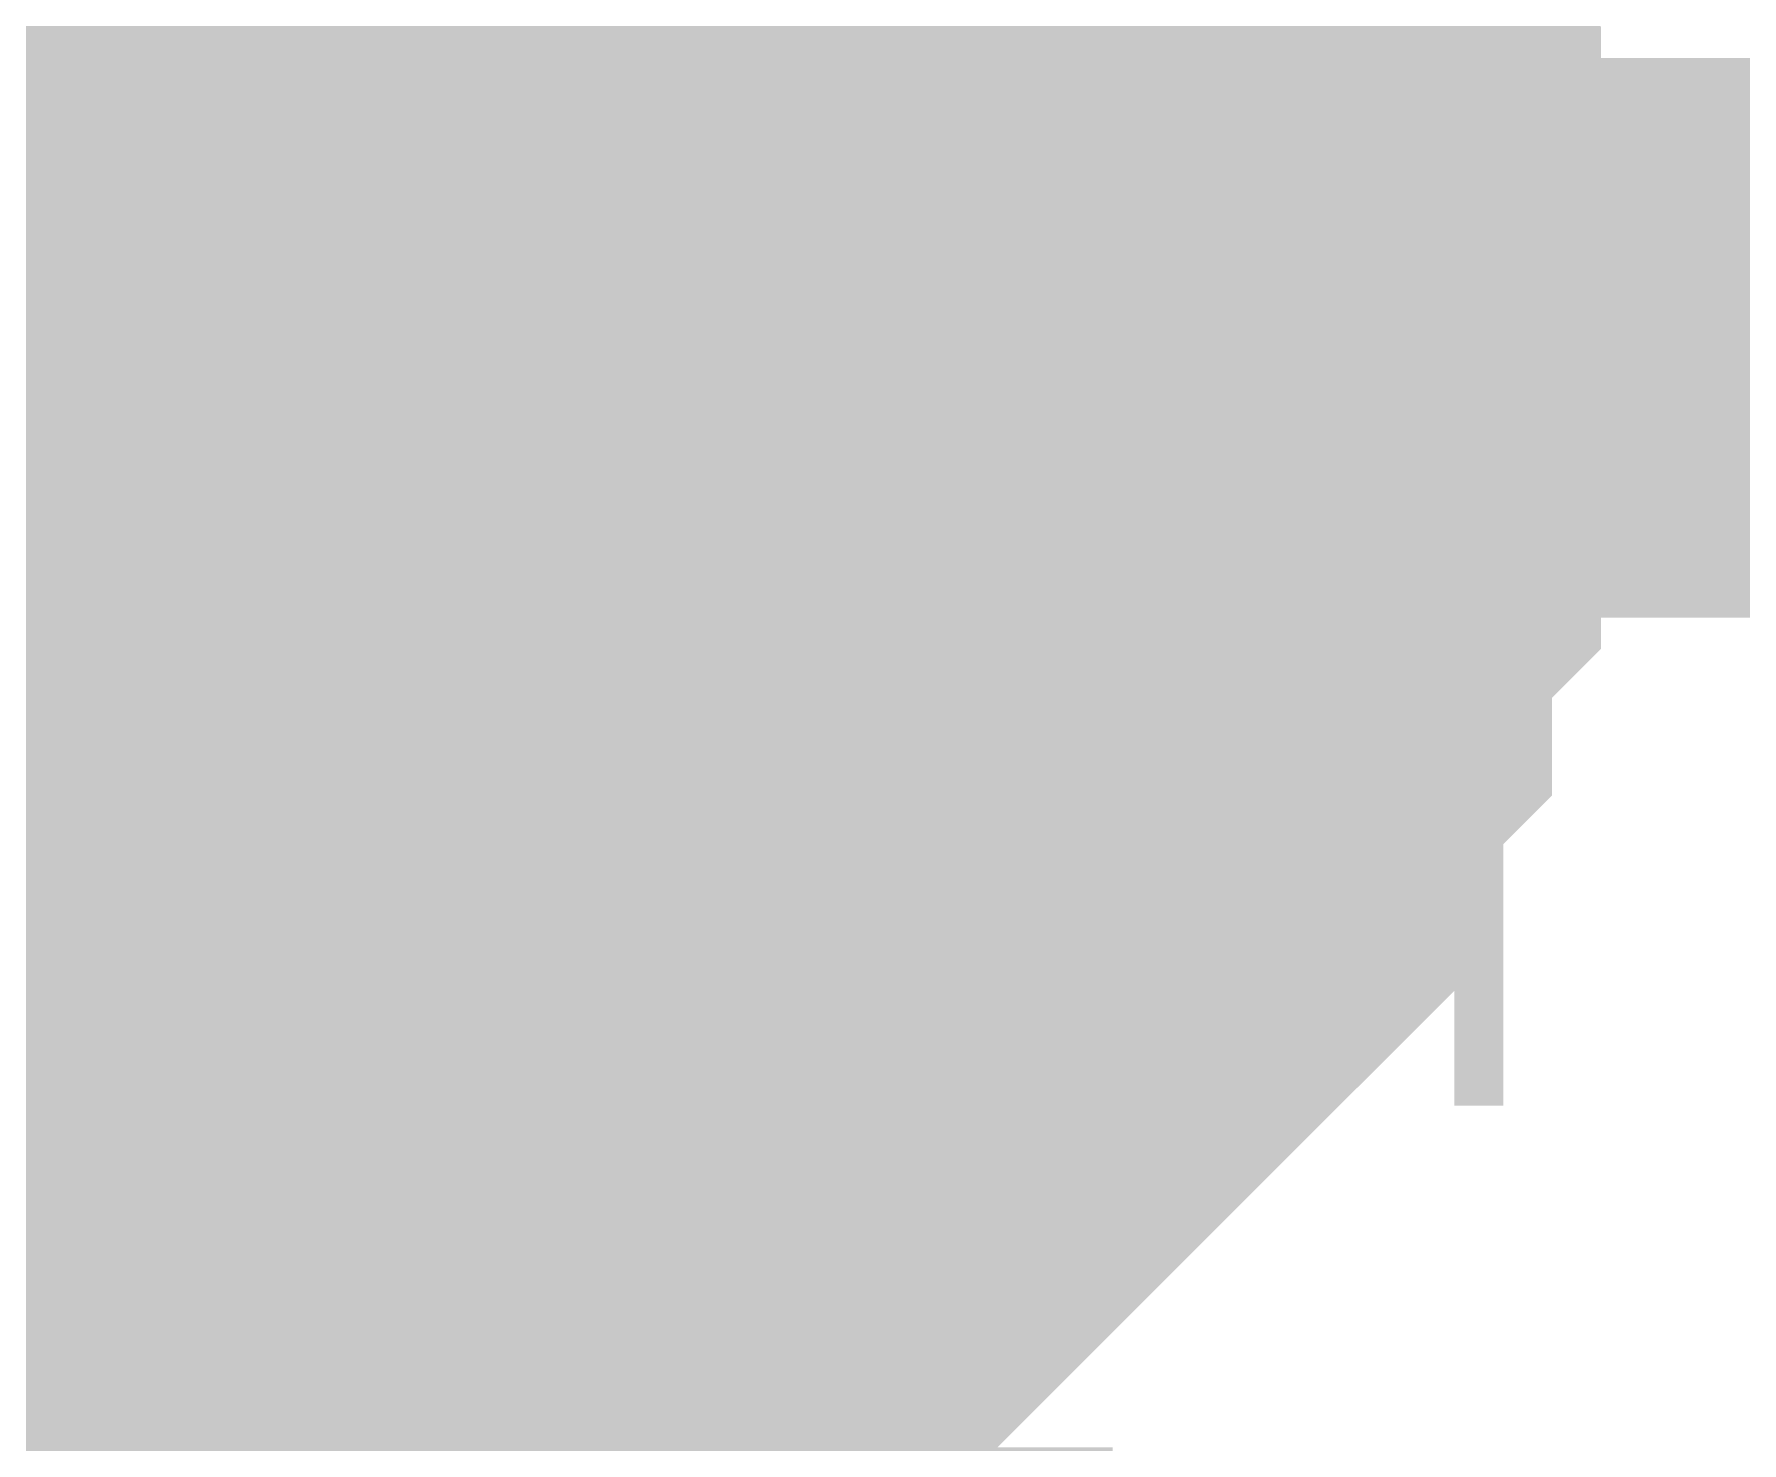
# Model space of a CAD drawing. Header units: inches. Extents: x 0 to 841, y 0 to 594.
# Drawn here: x 587.337 to 588.251, y 571.903 to 572.657 of the extents above; entities that cross this region are included whole.
import ezdxf

# ---------------------------------------------------------------- set-up
doc = ezdxf.new("R2010")
doc.units = ezdxf.units.IN
doc.layers.add('Sheet', color=255, linetype='Continuous')

msp = doc.modelspace()

# ---------------------------------------------------------------- linework, layer by layer
at = {"layer": 'Sheet'}
msp.add_lwpolyline([(587.24602, 572.50002, 0.508, 0.508, 1), (587.75402, 572.50002, 0.508, 0.508, 1)], format="xyseb", close=True, dxfattribs=at)
for points in [[(587.89516, 572.80811, 0.29972, 0.29972, 0), (587.9213, 572.78198, 0.29972, 0.29972, 0), (587.94743, 572.75585, 0.29972, 0.29972, 0), (587.94743, 572.75585, 0.29972, 0.29972, 0), (587.97356, 572.72972, 0.29972, 0.29972, 0), (587.97356, 572.70359, 0.29972, 0.29972, 0), (587.97356, 572.67746, 0.29972, 0.29972, 0), (587.99969, 572.65133, 0.29972, 0.29972, 0), (587.99969, 572.6252, 0.29972, 0.29972, 0), (587.99969, 572.6252, 0.29972, 0.29972, 0), (588.02582, 572.59907, 0.29972, 0.29972, 0), (588.02582, 572.57294, 0.29972, 0.29972, 0), (588.02582, 572.54681, 0.29972, 0.29972, 0), (588.02582, 572.52068, 0.29972, 0.29972, 0), (588.02582, 572.49455, 0.29972, 0.29972, 0)], [(587.89516, 572.80811, 0.29972, 0.29972, 0), (587.9213, 572.78198, 0.29972, 0.29972, 0), (587.94743, 572.75585, 0.29972, 0.29972, 0), (587.94743, 572.75585, 0.29972, 0.29972, 0), (587.97356, 572.72972, 0.29972, 0.29972, 0), (587.97356, 572.70359, 0.29972, 0.29972, 0), (587.97356, 572.67746, 0.29972, 0.29972, 0), (587.99969, 572.65133, 0.29972, 0.29972, 0), (587.99969, 572.6252, 0.29972, 0.29972, 0), (587.99969, 572.6252, 0.29972, 0.29972, 0), (588.02582, 572.59907, 0.29972, 0.29972, 0), (588.02582, 572.57294, 0.29972, 0.29972, 0), (588.02582, 572.54681, 0.29972, 0.29972, 0), (588.02582, 572.52068, 0.29972, 0.29972, 0), (588.02582, 572.49455, 0.29972, 0.29972, 0)], [(587.89516, 572.80811, 0.29972, 0.29972, 0), (587.9213, 572.78198, 0.29972, 0.29972, 0), (587.94743, 572.75585, 0.29972, 0.29972, 0), (587.94743, 572.75585, 0.29972, 0.29972, 0), (587.97356, 572.72972, 0.29972, 0.29972, 0), (587.97356, 572.70359, 0.29972, 0.29972, 0), (587.97356, 572.67746, 0.29972, 0.29972, 0), (587.99969, 572.65133, 0.29972, 0.29972, 0), (587.99969, 572.6252, 0.29972, 0.29972, 0), (587.99969, 572.6252, 0.29972, 0.29972, 0), (588.02582, 572.59907, 0.29972, 0.29972, 0), (588.02582, 572.57294, 0.29972, 0.29972, 0), (588.02582, 572.54681, 0.29972, 0.29972, 0), (588.02582, 572.52068, 0.29972, 0.29972, 0), (588.02582, 572.49455, 0.29972, 0.29972, 0)], [(587.89516, 572.80811, 0.29972, 0.29972, 0), (587.9213, 572.78198, 0.29972, 0.29972, 0), (587.94743, 572.75585, 0.29972, 0.29972, 0), (587.94743, 572.75585, 0.29972, 0.29972, 0), (587.97356, 572.72972, 0.29972, 0.29972, 0), (587.97356, 572.70359, 0.29972, 0.29972, 0), (587.97356, 572.67746, 0.29972, 0.29972, 0), (587.99969, 572.65133, 0.29972, 0.29972, 0), (587.99969, 572.6252, 0.29972, 0.29972, 0), (587.99969, 572.6252, 0.29972, 0.29972, 0), (588.02582, 572.59907, 0.29972, 0.29972, 0), (588.02582, 572.57294, 0.29972, 0.29972, 0), (588.02582, 572.54681, 0.29972, 0.29972, 0), (588.02582, 572.52068, 0.29972, 0.29972, 0), (588.02582, 572.49455, 0.29972, 0.29972, 0)], [(587.89516, 572.80811, 0.29972, 0.29972, 0), (587.9213, 572.78198, 0.29972, 0.29972, 0), (587.94743, 572.75585, 0.29972, 0.29972, 0), (587.94743, 572.75585, 0.29972, 0.29972, 0), (587.97356, 572.72972, 0.29972, 0.29972, 0), (587.97356, 572.70359, 0.29972, 0.29972, 0), (587.97356, 572.67746, 0.29972, 0.29972, 0), (587.99969, 572.65133, 0.29972, 0.29972, 0), (587.99969, 572.6252, 0.29972, 0.29972, 0), (587.99969, 572.6252, 0.29972, 0.29972, 0), (588.02582, 572.59907, 0.29972, 0.29972, 0), (588.02582, 572.57294, 0.29972, 0.29972, 0), (588.02582, 572.54681, 0.29972, 0.29972, 0), (588.02582, 572.52068, 0.29972, 0.29972, 0), (588.02582, 572.49455, 0.29972, 0.29972, 0)], [(587.97356, 572.72972, 0.09906, 0.09906, 0), (587.97356, 572.70359, 0.09906, 0.09906, 0), (587.97356, 572.67746, 0.09906, 0.09906, 0), (587.99969, 572.65133, 0.09906, 0.09906, 0), (587.99969, 572.6252, 0.09906, 0.09906, 0), (587.99969, 572.6252, 0.09906, 0.09906, 0), (588.02582, 572.59907, 0.09906, 0.09906, 0), (588.02582, 572.57294, 0.09906, 0.09906, 0), (588.02582, 572.54681, 0.09906, 0.09906, 0), (588.02582, 572.52068, 0.09906, 0.09906, 0), (588.02582, 572.49455, 0.09906, 0.09906, 0)], [(587.97356, 572.72972, 0.09906, 0.09906, 0), (587.97356, 572.70359, 0.09906, 0.09906, 0), (587.97356, 572.67746, 0.09906, 0.09906, 0), (587.99969, 572.65133, 0.09906, 0.09906, 0), (587.99969, 572.6252, 0.09906, 0.09906, 0), (587.99969, 572.6252, 0.09906, 0.09906, 0), (588.02582, 572.59907, 0.09906, 0.09906, 0), (588.02582, 572.57294, 0.09906, 0.09906, 0), (588.02582, 572.54681, 0.09906, 0.09906, 0), (588.02582, 572.52068, 0.09906, 0.09906, 0), (588.02582, 572.49455, 0.09906, 0.09906, 0)], [(587.97356, 572.72972, 0.09906, 0.09906, 0), (587.97356, 572.70359, 0.09906, 0.09906, 0), (587.97356, 572.67746, 0.09906, 0.09906, 0), (587.99969, 572.65133, 0.09906, 0.09906, 0), (587.99969, 572.6252, 0.09906, 0.09906, 0), (587.99969, 572.6252, 0.09906, 0.09906, 0), (588.02582, 572.59907, 0.09906, 0.09906, 0), (588.02582, 572.57294, 0.09906, 0.09906, 0), (588.02582, 572.54681, 0.09906, 0.09906, 0), (588.02582, 572.52068, 0.09906, 0.09906, 0), (588.02582, 572.49455, 0.09906, 0.09906, 0)], [(587.97356, 572.72972, 0.09906, 0.09906, 0), (587.97356, 572.70359, 0.09906, 0.09906, 0), (587.97356, 572.67746, 0.09906, 0.09906, 0), (587.99969, 572.65133, 0.09906, 0.09906, 0), (587.99969, 572.6252, 0.09906, 0.09906, 0), (587.99969, 572.6252, 0.09906, 0.09906, 0), (588.02582, 572.59907, 0.09906, 0.09906, 0), (588.02582, 572.57294, 0.09906, 0.09906, 0), (588.02582, 572.54681, 0.09906, 0.09906, 0), (588.02582, 572.52068, 0.09906, 0.09906, 0), (588.02582, 572.49455, 0.09906, 0.09906, 0)], [(587.97356, 572.72972, 0.09906, 0.09906, 0), (587.97356, 572.70359, 0.09906, 0.09906, 0), (587.97356, 572.67746, 0.09906, 0.09906, 0), (587.99969, 572.65133, 0.09906, 0.09906, 0), (587.99969, 572.6252, 0.09906, 0.09906, 0), (587.99969, 572.6252, 0.09906, 0.09906, 0), (588.02582, 572.59907, 0.09906, 0.09906, 0), (588.02582, 572.57294, 0.09906, 0.09906, 0), (588.02582, 572.54681, 0.09906, 0.09906, 0), (588.02582, 572.52068, 0.09906, 0.09906, 0), (588.02582, 572.49455, 0.09906, 0.09906, 0)], [(595.0028, 572.49455, 0.29972, 0.29972, 0), (587.5032, 572.49455, 0.29972, 0.29972, 0), (582.51218, 572.49455, 0.29972, 0.29972, 0)], [(588.02582, 572.49455, 0.29972, 0.29972, 0), (588.02582, 572.46842, 0.29972, 0.29972, 0), (588.02582, 572.44228, 0.29972, 0.29972, 0), (588.02582, 572.41615, 0.29972, 0.29972, 0), (588.02582, 572.39002, 0.29972, 0.29972, 0), (587.99969, 572.36389, 0.29972, 0.29972, 0), (587.99969, 572.33776, 0.29972, 0.29972, 0), (587.99969, 572.31163, 0.29972, 0.29972, 0), (587.97356, 572.2855, 0.29972, 0.29972, 0), (587.97356, 572.25937, 0.29972, 0.29972, 0), (587.97356, 572.23324, 0.29972, 0.29972, 0), (587.94743, 572.23324, 0.29972, 0.29972, 0), (587.94743, 572.20711, 0.29972, 0.29972, 0), (587.9213, 572.18098, 0.29972, 0.29972, 0), (587.89516, 572.15485, 0.29972, 0.29972, 0), (587.89516, 572.15485, 0.29972, 0.29972, 0), (587.86903, 572.12872, 0.29972, 0.29972, 0), (587.8429, 572.10259, 0.29972, 0.29972, 0), (587.8429, 572.10259, 0.29972, 0.29972, 0), (587.81677, 572.07646, 0.29972, 0.29972, 0), (587.79064, 572.05033, 0.29972, 0.29972, 0), (587.76451, 572.05033, 0.29972, 0.29972, 0), (587.76451, 572.0242, 0.29972, 0.29972, 0), (587.73838, 572.0242, 0.29972, 0.29972, 0), (587.71225, 572.0242, 0.29972, 0.29972, 0), (587.68612, 571.99807, 0.29972, 0.29972, 0), (587.65999, 571.99807, 0.29972, 0.29972, 0), (587.63385, 571.99807, 0.29972, 0.29972, 0), (587.60772, 571.97193, 0.29972, 0.29972, 0), (587.58159, 571.97193, 0.29972, 0.29972, 0), (587.55546, 571.97193, 0.29972, 0.29972, 0), (587.52933, 571.97193, 0.29972, 0.29972, 0), (587.5032, 571.97193, 0.29972, 0.29972, 0)], [(587.5032, 568.39205, 0.29972, 0.29972, 0), (587.5032, 572.49455, 0.29972, 0.29972, 0)], [(588.02582, 572.49455, 0.29972, 0.29972, 0), (588.02582, 572.46842, 0.29972, 0.29972, 0), (588.02582, 572.44228, 0.29972, 0.29972, 0), (588.02582, 572.41615, 0.29972, 0.29972, 0), (588.02582, 572.39002, 0.29972, 0.29972, 0), (587.99969, 572.36389, 0.29972, 0.29972, 0), (587.99969, 572.33776, 0.29972, 0.29972, 0), (587.99969, 572.31163, 0.29972, 0.29972, 0), (587.97356, 572.2855, 0.29972, 0.29972, 0), (587.97356, 572.25937, 0.29972, 0.29972, 0), (587.97356, 572.23324, 0.29972, 0.29972, 0), (587.94743, 572.23324, 0.29972, 0.29972, 0), (587.94743, 572.20711, 0.29972, 0.29972, 0), (587.9213, 572.18098, 0.29972, 0.29972, 0), (587.89516, 572.15485, 0.29972, 0.29972, 0), (587.89516, 572.15485, 0.29972, 0.29972, 0), (587.86903, 572.12872, 0.29972, 0.29972, 0), (587.8429, 572.10259, 0.29972, 0.29972, 0), (587.8429, 572.10259, 0.29972, 0.29972, 0), (587.81677, 572.07646, 0.29972, 0.29972, 0), (587.79064, 572.05033, 0.29972, 0.29972, 0), (587.76451, 572.05033, 0.29972, 0.29972, 0), (587.76451, 572.0242, 0.29972, 0.29972, 0), (587.73838, 572.0242, 0.29972, 0.29972, 0), (587.71225, 572.0242, 0.29972, 0.29972, 0), (587.68612, 571.99807, 0.29972, 0.29972, 0), (587.65999, 571.99807, 0.29972, 0.29972, 0), (587.63385, 571.99807, 0.29972, 0.29972, 0), (587.60772, 571.97193, 0.29972, 0.29972, 0), (587.58159, 571.97193, 0.29972, 0.29972, 0), (587.55546, 571.97193, 0.29972, 0.29972, 0), (587.52933, 571.97193, 0.29972, 0.29972, 0), (587.5032, 571.97193, 0.29972, 0.29972, 0)], [(588.02582, 572.49455, 0.29972, 0.29972, 0), (588.02582, 572.46842, 0.29972, 0.29972, 0), (588.02582, 572.44228, 0.29972, 0.29972, 0), (588.02582, 572.41615, 0.29972, 0.29972, 0), (588.02582, 572.39002, 0.29972, 0.29972, 0), (587.99969, 572.36389, 0.29972, 0.29972, 0), (587.99969, 572.33776, 0.29972, 0.29972, 0), (587.99969, 572.31163, 0.29972, 0.29972, 0), (587.97356, 572.2855, 0.29972, 0.29972, 0), (587.97356, 572.25937, 0.29972, 0.29972, 0), (587.97356, 572.23324, 0.29972, 0.29972, 0), (587.94743, 572.23324, 0.29972, 0.29972, 0), (587.94743, 572.20711, 0.29972, 0.29972, 0), (587.9213, 572.18098, 0.29972, 0.29972, 0), (587.89516, 572.15485, 0.29972, 0.29972, 0), (587.89516, 572.15485, 0.29972, 0.29972, 0), (587.86903, 572.12872, 0.29972, 0.29972, 0), (587.8429, 572.10259, 0.29972, 0.29972, 0), (587.8429, 572.10259, 0.29972, 0.29972, 0), (587.81677, 572.07646, 0.29972, 0.29972, 0), (587.79064, 572.05033, 0.29972, 0.29972, 0), (587.76451, 572.05033, 0.29972, 0.29972, 0), (587.76451, 572.0242, 0.29972, 0.29972, 0), (587.73838, 572.0242, 0.29972, 0.29972, 0), (587.71225, 572.0242, 0.29972, 0.29972, 0), (587.68612, 571.99807, 0.29972, 0.29972, 0), (587.65999, 571.99807, 0.29972, 0.29972, 0), (587.63385, 571.99807, 0.29972, 0.29972, 0), (587.60772, 571.97193, 0.29972, 0.29972, 0), (587.58159, 571.97193, 0.29972, 0.29972, 0), (587.55546, 571.97193, 0.29972, 0.29972, 0), (587.52933, 571.97193, 0.29972, 0.29972, 0), (587.5032, 571.97193, 0.29972, 0.29972, 0)], [(588.02582, 572.49455, 0.29972, 0.29972, 0), (588.02582, 572.46842, 0.29972, 0.29972, 0), (588.02582, 572.44228, 0.29972, 0.29972, 0), (588.02582, 572.41615, 0.29972, 0.29972, 0), (588.02582, 572.39002, 0.29972, 0.29972, 0), (587.99969, 572.36389, 0.29972, 0.29972, 0), (587.99969, 572.33776, 0.29972, 0.29972, 0), (587.99969, 572.31163, 0.29972, 0.29972, 0), (587.97356, 572.2855, 0.29972, 0.29972, 0), (587.97356, 572.25937, 0.29972, 0.29972, 0), (587.97356, 572.23324, 0.29972, 0.29972, 0), (587.94743, 572.23324, 0.29972, 0.29972, 0), (587.94743, 572.20711, 0.29972, 0.29972, 0), (587.9213, 572.18098, 0.29972, 0.29972, 0), (587.89516, 572.15485, 0.29972, 0.29972, 0), (587.89516, 572.15485, 0.29972, 0.29972, 0), (587.86903, 572.12872, 0.29972, 0.29972, 0), (587.8429, 572.10259, 0.29972, 0.29972, 0), (587.8429, 572.10259, 0.29972, 0.29972, 0), (587.81677, 572.07646, 0.29972, 0.29972, 0), (587.79064, 572.05033, 0.29972, 0.29972, 0), (587.76451, 572.05033, 0.29972, 0.29972, 0), (587.76451, 572.0242, 0.29972, 0.29972, 0), (587.73838, 572.0242, 0.29972, 0.29972, 0), (587.71225, 572.0242, 0.29972, 0.29972, 0), (587.68612, 571.99807, 0.29972, 0.29972, 0), (587.65999, 571.99807, 0.29972, 0.29972, 0), (587.63385, 571.99807, 0.29972, 0.29972, 0), (587.60772, 571.97193, 0.29972, 0.29972, 0), (587.58159, 571.97193, 0.29972, 0.29972, 0), (587.55546, 571.97193, 0.29972, 0.29972, 0), (587.52933, 571.97193, 0.29972, 0.29972, 0), (587.5032, 571.97193, 0.29972, 0.29972, 0)], [(588.02582, 572.49455, 0.29972, 0.29972, 0), (588.02582, 572.46842, 0.29972, 0.29972, 0), (588.02582, 572.44228, 0.29972, 0.29972, 0), (588.02582, 572.41615, 0.29972, 0.29972, 0), (588.02582, 572.39002, 0.29972, 0.29972, 0), (587.99969, 572.36389, 0.29972, 0.29972, 0), (587.99969, 572.33776, 0.29972, 0.29972, 0), (587.99969, 572.31163, 0.29972, 0.29972, 0), (587.97356, 572.2855, 0.29972, 0.29972, 0), (587.97356, 572.25937, 0.29972, 0.29972, 0), (587.97356, 572.23324, 0.29972, 0.29972, 0), (587.94743, 572.23324, 0.29972, 0.29972, 0), (587.94743, 572.20711, 0.29972, 0.29972, 0), (587.9213, 572.18098, 0.29972, 0.29972, 0), (587.89516, 572.15485, 0.29972, 0.29972, 0), (587.89516, 572.15485, 0.29972, 0.29972, 0), (587.86903, 572.12872, 0.29972, 0.29972, 0), (587.8429, 572.10259, 0.29972, 0.29972, 0), (587.8429, 572.10259, 0.29972, 0.29972, 0), (587.81677, 572.07646, 0.29972, 0.29972, 0), (587.79064, 572.05033, 0.29972, 0.29972, 0), (587.76451, 572.05033, 0.29972, 0.29972, 0), (587.76451, 572.0242, 0.29972, 0.29972, 0), (587.73838, 572.0242, 0.29972, 0.29972, 0), (587.71225, 572.0242, 0.29972, 0.29972, 0), (587.68612, 571.99807, 0.29972, 0.29972, 0), (587.65999, 571.99807, 0.29972, 0.29972, 0), (587.63385, 571.99807, 0.29972, 0.29972, 0), (587.60772, 571.97193, 0.29972, 0.29972, 0), (587.58159, 571.97193, 0.29972, 0.29972, 0), (587.55546, 571.97193, 0.29972, 0.29972, 0), (587.52933, 571.97193, 0.29972, 0.29972, 0), (587.5032, 571.97193, 0.29972, 0.29972, 0)], [(588.02582, 572.49455, 0.29972, 0.29972, 0), (588.02582, 572.49455, 0.29972, 0.29972, 0), (588.02582, 572.49455, 0.29972, 0.29972, 0), (588.02582, 572.49455, 0.29972, 0.29972, 0), (588.02582, 572.49455, 0.29972, 0.29972, 0), (588.02582, 572.49455, 0.29972, 0.29972, 0), (588.02582, 572.49455, 0.29972, 0.29972, 0), (588.02582, 572.49455, 0.29972, 0.29972, 0), (588.02582, 572.49455, 0.29972, 0.29972, 0), (588.02582, 572.49455, 0.29972, 0.29972, 0), (588.02582, 572.49455, 0.29972, 0.29972, 0), (588.02582, 572.49455, 0.29972, 0.29972, 0), (588.02582, 572.49455, 0.29972, 0.29972, 0), (588.02582, 572.49455, 0.29972, 0.29972, 0), (588.02582, 572.49455, 0.29972, 0.29972, 0), (588.02582, 572.49455, 0.29972, 0.29972, 0), (588.02582, 572.49455, 0.29972, 0.29972, 0), (588.02582, 572.49455, 0.29972, 0.29972, 0), (588.02582, 572.49455, 0.29972, 0.29972, 0), (588.02582, 572.49455, 0.29972, 0.29972, 0), (588.02582, 572.49455, 0.29972, 0.29972, 0), (588.02582, 572.49455, 0.29972, 0.29972, 0), (588.02582, 572.49455, 0.29972, 0.29972, 0), (588.02582, 572.49455, 0.29972, 0.29972, 0), (588.02582, 572.49455, 0.29972, 0.29972, 0), (588.02582, 572.49455, 0.29972, 0.29972, 0), (588.02582, 572.49455, 0.29972, 0.29972, 0), (588.02582, 572.49455, 0.29972, 0.29972, 0), (588.02582, 572.49455, 0.29972, 0.29972, 0), (588.02582, 572.49455, 0.29972, 0.29972, 0), (588.02582, 572.49455, 0.29972, 0.29972, 0), (588.02582, 572.49455, 0.29972, 0.29972, 0), (588.02582, 572.49455, 0.29972, 0.29972, 0)], [(588.02582, 572.49455, 0.29972, 0.29972, 0), (588.02582, 572.49455, 0.29972, 0.29972, 0)], [(588.02582, 572.49455, 0.29972, 0.29972, 0), (588.02582, 572.49455, 0.29972, 0.29972, 0), (588.02582, 572.49455, 0.29972, 0.29972, 0), (588.02582, 572.49455, 0.29972, 0.29972, 0), (588.02582, 572.49455, 0.29972, 0.29972, 0), (588.02582, 572.49455, 0.29972, 0.29972, 0), (588.02582, 572.49455, 0.29972, 0.29972, 0), (588.02582, 572.49455, 0.29972, 0.29972, 0), (588.02582, 572.49455, 0.29972, 0.29972, 0), (588.02582, 572.49455, 0.29972, 0.29972, 0), (588.02582, 572.49455, 0.29972, 0.29972, 0), (588.02582, 572.49455, 0.29972, 0.29972, 0), (588.02582, 572.49455, 0.29972, 0.29972, 0), (588.02582, 572.49455, 0.29972, 0.29972, 0), (588.02582, 572.49455, 0.29972, 0.29972, 0), (588.02582, 572.49455, 0.29972, 0.29972, 0), (588.02582, 572.49455, 0.29972, 0.29972, 0), (588.02582, 572.49455, 0.29972, 0.29972, 0), (588.02582, 572.49455, 0.29972, 0.29972, 0), (588.02582, 572.49455, 0.29972, 0.29972, 0), (588.02582, 572.49455, 0.29972, 0.29972, 0), (588.02582, 572.49455, 0.29972, 0.29972, 0), (588.02582, 572.49455, 0.29972, 0.29972, 0), (588.02582, 572.49455, 0.29972, 0.29972, 0), (588.02582, 572.49455, 0.29972, 0.29972, 0), (588.02582, 572.49455, 0.29972, 0.29972, 0), (588.02582, 572.49455, 0.29972, 0.29972, 0), (588.02582, 572.49455, 0.29972, 0.29972, 0), (588.02582, 572.49455, 0.29972, 0.29972, 0), (588.02582, 572.49455, 0.29972, 0.29972, 0), (588.02582, 572.49455, 0.29972, 0.29972, 0), (588.02582, 572.49455, 0.29972, 0.29972, 0), (588.02582, 572.49455, 0.29972, 0.29972, 0)], [(588.02582, 572.49455, 0.29972, 0.29972, 0), (588.02582, 572.49455, 0.29972, 0.29972, 0)], [(588.02582, 572.49455, 0.29972, 0.29972, 0), (588.02582, 572.49455, 0.29972, 0.29972, 0), (588.02582, 572.49455, 0.29972, 0.29972, 0), (588.02582, 572.49455, 0.29972, 0.29972, 0), (588.02582, 572.49455, 0.29972, 0.29972, 0), (588.02582, 572.49455, 0.29972, 0.29972, 0), (588.02582, 572.49455, 0.29972, 0.29972, 0), (588.02582, 572.49455, 0.29972, 0.29972, 0), (588.02582, 572.49455, 0.29972, 0.29972, 0), (588.02582, 572.49455, 0.29972, 0.29972, 0), (588.02582, 572.49455, 0.29972, 0.29972, 0), (588.02582, 572.49455, 0.29972, 0.29972, 0), (588.02582, 572.49455, 0.29972, 0.29972, 0), (588.02582, 572.49455, 0.29972, 0.29972, 0), (588.02582, 572.49455, 0.29972, 0.29972, 0), (588.02582, 572.49455, 0.29972, 0.29972, 0), (588.02582, 572.49455, 0.29972, 0.29972, 0), (588.02582, 572.49455, 0.29972, 0.29972, 0), (588.02582, 572.49455, 0.29972, 0.29972, 0), (588.02582, 572.49455, 0.29972, 0.29972, 0), (588.02582, 572.49455, 0.29972, 0.29972, 0), (588.02582, 572.49455, 0.29972, 0.29972, 0), (588.02582, 572.49455, 0.29972, 0.29972, 0), (588.02582, 572.49455, 0.29972, 0.29972, 0), (588.02582, 572.49455, 0.29972, 0.29972, 0), (588.02582, 572.49455, 0.29972, 0.29972, 0), (588.02582, 572.49455, 0.29972, 0.29972, 0), (588.02582, 572.49455, 0.29972, 0.29972, 0), (588.02582, 572.49455, 0.29972, 0.29972, 0), (588.02582, 572.49455, 0.29972, 0.29972, 0), (588.02582, 572.49455, 0.29972, 0.29972, 0), (588.02582, 572.49455, 0.29972, 0.29972, 0), (588.02582, 572.49455, 0.29972, 0.29972, 0)], [(588.02582, 572.49455, 0.29972, 0.29972, 0), (588.02582, 572.49455, 0.29972, 0.29972, 0)], [(588.02582, 572.49455, 0.29972, 0.29972, 0), (588.02582, 572.49455, 0.29972, 0.29972, 0), (588.02582, 572.49455, 0.29972, 0.29972, 0), (588.02582, 572.49455, 0.29972, 0.29972, 0), (588.02582, 572.49455, 0.29972, 0.29972, 0), (588.02582, 572.49455, 0.29972, 0.29972, 0), (588.02582, 572.49455, 0.29972, 0.29972, 0), (588.02582, 572.49455, 0.29972, 0.29972, 0), (588.02582, 572.49455, 0.29972, 0.29972, 0), (588.02582, 572.49455, 0.29972, 0.29972, 0), (588.02582, 572.49455, 0.29972, 0.29972, 0), (588.02582, 572.49455, 0.29972, 0.29972, 0), (588.02582, 572.49455, 0.29972, 0.29972, 0), (588.02582, 572.49455, 0.29972, 0.29972, 0), (588.02582, 572.49455, 0.29972, 0.29972, 0), (588.02582, 572.49455, 0.29972, 0.29972, 0), (588.02582, 572.49455, 0.29972, 0.29972, 0), (588.02582, 572.49455, 0.29972, 0.29972, 0), (588.02582, 572.49455, 0.29972, 0.29972, 0), (588.02582, 572.49455, 0.29972, 0.29972, 0), (588.02582, 572.49455, 0.29972, 0.29972, 0), (588.02582, 572.49455, 0.29972, 0.29972, 0), (588.02582, 572.49455, 0.29972, 0.29972, 0), (588.02582, 572.49455, 0.29972, 0.29972, 0), (588.02582, 572.49455, 0.29972, 0.29972, 0), (588.02582, 572.49455, 0.29972, 0.29972, 0), (588.02582, 572.49455, 0.29972, 0.29972, 0), (588.02582, 572.49455, 0.29972, 0.29972, 0), (588.02582, 572.49455, 0.29972, 0.29972, 0), (588.02582, 572.49455, 0.29972, 0.29972, 0), (588.02582, 572.49455, 0.29972, 0.29972, 0), (588.02582, 572.49455, 0.29972, 0.29972, 0), (588.02582, 572.49455, 0.29972, 0.29972, 0)], [(588.02582, 572.49455, 0.29972, 0.29972, 0), (588.02582, 572.49455, 0.29972, 0.29972, 0)], [(588.02582, 572.49455, 0.29972, 0.29972, 0), (588.02582, 572.49455, 0.29972, 0.29972, 0), (588.02582, 572.49455, 0.29972, 0.29972, 0), (588.02582, 572.49455, 0.29972, 0.29972, 0), (588.02582, 572.49455, 0.29972, 0.29972, 0), (588.02582, 572.49455, 0.29972, 0.29972, 0), (588.02582, 572.49455, 0.29972, 0.29972, 0), (588.02582, 572.49455, 0.29972, 0.29972, 0), (588.02582, 572.49455, 0.29972, 0.29972, 0), (588.02582, 572.49455, 0.29972, 0.29972, 0), (588.02582, 572.49455, 0.29972, 0.29972, 0), (588.02582, 572.49455, 0.29972, 0.29972, 0), (588.02582, 572.49455, 0.29972, 0.29972, 0), (588.02582, 572.49455, 0.29972, 0.29972, 0), (588.02582, 572.49455, 0.29972, 0.29972, 0), (588.02582, 572.49455, 0.29972, 0.29972, 0), (588.02582, 572.49455, 0.29972, 0.29972, 0), (588.02582, 572.49455, 0.29972, 0.29972, 0), (588.02582, 572.49455, 0.29972, 0.29972, 0), (588.02582, 572.49455, 0.29972, 0.29972, 0), (588.02582, 572.49455, 0.29972, 0.29972, 0), (588.02582, 572.49455, 0.29972, 0.29972, 0), (588.02582, 572.49455, 0.29972, 0.29972, 0), (588.02582, 572.49455, 0.29972, 0.29972, 0), (588.02582, 572.49455, 0.29972, 0.29972, 0), (588.02582, 572.49455, 0.29972, 0.29972, 0), (588.02582, 572.49455, 0.29972, 0.29972, 0), (588.02582, 572.49455, 0.29972, 0.29972, 0), (588.02582, 572.49455, 0.29972, 0.29972, 0), (588.02582, 572.49455, 0.29972, 0.29972, 0), (588.02582, 572.49455, 0.29972, 0.29972, 0), (588.02582, 572.49455, 0.29972, 0.29972, 0), (588.02582, 572.49455, 0.29972, 0.29972, 0)], [(588.02582, 572.49455, 0.29972, 0.29972, 0), (588.02582, 572.49455, 0.29972, 0.29972, 0)], [(588.02582, 572.49455, 0.09906, 0.09906, 0), (588.02582, 572.46842, 0.09906, 0.09906, 0), (588.02582, 572.44228, 0.09906, 0.09906, 0), (588.02582, 572.41615, 0.09906, 0.09906, 0), (588.02582, 572.39002, 0.09906, 0.09906, 0), (587.99969, 572.36389, 0.09906, 0.09906, 0), (587.99969, 572.33776, 0.09906, 0.09906, 0), (587.99969, 572.31163, 0.09906, 0.09906, 0), (587.97356, 572.2855, 0.09906, 0.09906, 0), (587.97356, 572.25937, 0.09906, 0.09906, 0), (587.97356, 572.23324, 0.09906, 0.09906, 0), (587.94743, 572.23324, 0.09906, 0.09906, 0), (587.94743, 572.20711, 0.09906, 0.09906, 0), (587.9213, 572.18098, 0.09906, 0.09906, 0), (587.89516, 572.15485, 0.09906, 0.09906, 0), (587.89516, 572.15485, 0.09906, 0.09906, 0), (587.86903, 572.12872, 0.09906, 0.09906, 0), (587.8429, 572.10259, 0.09906, 0.09906, 0), (587.8429, 572.10259, 0.09906, 0.09906, 0), (587.81677, 572.07646, 0.09906, 0.09906, 0), (587.79064, 572.05033, 0.09906, 0.09906, 0), (587.76451, 572.05033, 0.09906, 0.09906, 0), (587.76451, 572.0242, 0.09906, 0.09906, 0), (587.73838, 572.0242, 0.09906, 0.09906, 0), (587.71225, 572.0242, 0.09906, 0.09906, 0), (587.68612, 571.99807, 0.09906, 0.09906, 0), (587.65999, 571.99807, 0.09906, 0.09906, 0), (587.63385, 571.99807, 0.09906, 0.09906, 0), (587.60772, 571.97193, 0.09906, 0.09906, 0), (587.58159, 571.97193, 0.09906, 0.09906, 0), (587.55546, 571.97193, 0.09906, 0.09906, 0), (587.52933, 571.97193, 0.09906, 0.09906, 0), (587.5032, 571.97193, 0.09906, 0.09906, 0)], [(588.02582, 572.49455, 0.09906, 0.09906, 0), (588.02582, 572.46842, 0.09906, 0.09906, 0), (588.02582, 572.44228, 0.09906, 0.09906, 0), (588.02582, 572.41615, 0.09906, 0.09906, 0), (588.02582, 572.39002, 0.09906, 0.09906, 0), (587.99969, 572.36389, 0.09906, 0.09906, 0), (587.99969, 572.33776, 0.09906, 0.09906, 0), (587.99969, 572.31163, 0.09906, 0.09906, 0), (587.97356, 572.2855, 0.09906, 0.09906, 0), (587.97356, 572.25937, 0.09906, 0.09906, 0), (587.97356, 572.23324, 0.09906, 0.09906, 0), (587.94743, 572.23324, 0.09906, 0.09906, 0), (587.94743, 572.20711, 0.09906, 0.09906, 0), (587.9213, 572.18098, 0.09906, 0.09906, 0), (587.89516, 572.15485, 0.09906, 0.09906, 0), (587.89516, 572.15485, 0.09906, 0.09906, 0), (587.86903, 572.12872, 0.09906, 0.09906, 0), (587.8429, 572.10259, 0.09906, 0.09906, 0), (587.8429, 572.10259, 0.09906, 0.09906, 0), (587.81677, 572.07646, 0.09906, 0.09906, 0), (587.79064, 572.05033, 0.09906, 0.09906, 0), (587.76451, 572.05033, 0.09906, 0.09906, 0), (587.76451, 572.0242, 0.09906, 0.09906, 0), (587.73838, 572.0242, 0.09906, 0.09906, 0), (587.71225, 572.0242, 0.09906, 0.09906, 0), (587.68612, 571.99807, 0.09906, 0.09906, 0), (587.65999, 571.99807, 0.09906, 0.09906, 0), (587.63385, 571.99807, 0.09906, 0.09906, 0), (587.60772, 571.97193, 0.09906, 0.09906, 0), (587.58159, 571.97193, 0.09906, 0.09906, 0), (587.55546, 571.97193, 0.09906, 0.09906, 0), (587.52933, 571.97193, 0.09906, 0.09906, 0), (587.5032, 571.97193, 0.09906, 0.09906, 0)], [(588.02582, 572.49455, 0.09906, 0.09906, 0), (588.02582, 572.46842, 0.09906, 0.09906, 0), (588.02582, 572.44228, 0.09906, 0.09906, 0), (588.02582, 572.41615, 0.09906, 0.09906, 0), (588.02582, 572.39002, 0.09906, 0.09906, 0), (587.99969, 572.36389, 0.09906, 0.09906, 0), (587.99969, 572.33776, 0.09906, 0.09906, 0), (587.99969, 572.31163, 0.09906, 0.09906, 0), (587.97356, 572.2855, 0.09906, 0.09906, 0), (587.97356, 572.25937, 0.09906, 0.09906, 0), (587.97356, 572.23324, 0.09906, 0.09906, 0), (587.94743, 572.23324, 0.09906, 0.09906, 0), (587.94743, 572.20711, 0.09906, 0.09906, 0), (587.9213, 572.18098, 0.09906, 0.09906, 0), (587.89516, 572.15485, 0.09906, 0.09906, 0), (587.89516, 572.15485, 0.09906, 0.09906, 0), (587.86903, 572.12872, 0.09906, 0.09906, 0), (587.8429, 572.10259, 0.09906, 0.09906, 0), (587.8429, 572.10259, 0.09906, 0.09906, 0), (587.81677, 572.07646, 0.09906, 0.09906, 0), (587.79064, 572.05033, 0.09906, 0.09906, 0), (587.76451, 572.05033, 0.09906, 0.09906, 0), (587.76451, 572.0242, 0.09906, 0.09906, 0), (587.73838, 572.0242, 0.09906, 0.09906, 0), (587.71225, 572.0242, 0.09906, 0.09906, 0), (587.68612, 571.99807, 0.09906, 0.09906, 0), (587.65999, 571.99807, 0.09906, 0.09906, 0), (587.63385, 571.99807, 0.09906, 0.09906, 0), (587.60772, 571.97193, 0.09906, 0.09906, 0), (587.58159, 571.97193, 0.09906, 0.09906, 0), (587.55546, 571.97193, 0.09906, 0.09906, 0), (587.52933, 571.97193, 0.09906, 0.09906, 0), (587.5032, 571.97193, 0.09906, 0.09906, 0)], [(588.02582, 572.49455, 0.09906, 0.09906, 0), (588.02582, 572.46842, 0.09906, 0.09906, 0), (588.02582, 572.44228, 0.09906, 0.09906, 0), (588.02582, 572.41615, 0.09906, 0.09906, 0), (588.02582, 572.39002, 0.09906, 0.09906, 0), (587.99969, 572.36389, 0.09906, 0.09906, 0), (587.99969, 572.33776, 0.09906, 0.09906, 0), (587.99969, 572.31163, 0.09906, 0.09906, 0), (587.97356, 572.2855, 0.09906, 0.09906, 0), (587.97356, 572.25937, 0.09906, 0.09906, 0), (587.97356, 572.23324, 0.09906, 0.09906, 0), (587.94743, 572.23324, 0.09906, 0.09906, 0), (587.94743, 572.20711, 0.09906, 0.09906, 0), (587.9213, 572.18098, 0.09906, 0.09906, 0), (587.89516, 572.15485, 0.09906, 0.09906, 0), (587.89516, 572.15485, 0.09906, 0.09906, 0), (587.86903, 572.12872, 0.09906, 0.09906, 0), (587.8429, 572.10259, 0.09906, 0.09906, 0), (587.8429, 572.10259, 0.09906, 0.09906, 0), (587.81677, 572.07646, 0.09906, 0.09906, 0), (587.79064, 572.05033, 0.09906, 0.09906, 0), (587.76451, 572.05033, 0.09906, 0.09906, 0), (587.76451, 572.0242, 0.09906, 0.09906, 0), (587.73838, 572.0242, 0.09906, 0.09906, 0), (587.71225, 572.0242, 0.09906, 0.09906, 0), (587.68612, 571.99807, 0.09906, 0.09906, 0), (587.65999, 571.99807, 0.09906, 0.09906, 0), (587.63385, 571.99807, 0.09906, 0.09906, 0), (587.60772, 571.97193, 0.09906, 0.09906, 0), (587.58159, 571.97193, 0.09906, 0.09906, 0), (587.55546, 571.97193, 0.09906, 0.09906, 0), (587.52933, 571.97193, 0.09906, 0.09906, 0), (587.5032, 571.97193, 0.09906, 0.09906, 0)], [(588.02582, 572.49455, 0.09906, 0.09906, 0), (588.02582, 572.46842, 0.09906, 0.09906, 0), (588.02582, 572.44228, 0.09906, 0.09906, 0), (588.02582, 572.41615, 0.09906, 0.09906, 0), (588.02582, 572.39002, 0.09906, 0.09906, 0), (587.99969, 572.36389, 0.09906, 0.09906, 0), (587.99969, 572.33776, 0.09906, 0.09906, 0), (587.99969, 572.31163, 0.09906, 0.09906, 0), (587.97356, 572.2855, 0.09906, 0.09906, 0), (587.97356, 572.25937, 0.09906, 0.09906, 0), (587.97356, 572.23324, 0.09906, 0.09906, 0), (587.94743, 572.23324, 0.09906, 0.09906, 0), (587.94743, 572.20711, 0.09906, 0.09906, 0), (587.9213, 572.18098, 0.09906, 0.09906, 0), (587.89516, 572.15485, 0.09906, 0.09906, 0), (587.89516, 572.15485, 0.09906, 0.09906, 0), (587.86903, 572.12872, 0.09906, 0.09906, 0), (587.8429, 572.10259, 0.09906, 0.09906, 0), (587.8429, 572.10259, 0.09906, 0.09906, 0), (587.81677, 572.07646, 0.09906, 0.09906, 0), (587.79064, 572.05033, 0.09906, 0.09906, 0), (587.76451, 572.05033, 0.09906, 0.09906, 0), (587.76451, 572.0242, 0.09906, 0.09906, 0), (587.73838, 572.0242, 0.09906, 0.09906, 0), (587.71225, 572.0242, 0.09906, 0.09906, 0), (587.68612, 571.99807, 0.09906, 0.09906, 0), (587.65999, 571.99807, 0.09906, 0.09906, 0), (587.63385, 571.99807, 0.09906, 0.09906, 0), (587.60772, 571.97193, 0.09906, 0.09906, 0), (587.58159, 571.97193, 0.09906, 0.09906, 0), (587.55546, 571.97193, 0.09906, 0.09906, 0), (587.52933, 571.97193, 0.09906, 0.09906, 0), (587.5032, 571.97193, 0.09906, 0.09906, 0)], [(588.02582, 572.49455, 0.09906, 0.09906, 0), (588.02582, 572.49455, 0.09906, 0.09906, 0), (588.02582, 572.49455, 0.09906, 0.09906, 0), (588.02582, 572.49455, 0.09906, 0.09906, 0), (588.02582, 572.49455, 0.09906, 0.09906, 0), (588.02582, 572.49455, 0.09906, 0.09906, 0), (588.02582, 572.49455, 0.09906, 0.09906, 0), (588.02582, 572.49455, 0.09906, 0.09906, 0), (588.02582, 572.49455, 0.09906, 0.09906, 0), (588.02582, 572.49455, 0.09906, 0.09906, 0), (588.02582, 572.49455, 0.09906, 0.09906, 0), (588.02582, 572.49455, 0.09906, 0.09906, 0), (588.02582, 572.49455, 0.09906, 0.09906, 0), (588.02582, 572.49455, 0.09906, 0.09906, 0), (588.02582, 572.49455, 0.09906, 0.09906, 0), (588.02582, 572.49455, 0.09906, 0.09906, 0), (588.02582, 572.49455, 0.09906, 0.09906, 0), (588.02582, 572.49455, 0.09906, 0.09906, 0), (588.02582, 572.49455, 0.09906, 0.09906, 0), (588.02582, 572.49455, 0.09906, 0.09906, 0), (588.02582, 572.49455, 0.09906, 0.09906, 0), (588.02582, 572.49455, 0.09906, 0.09906, 0), (588.02582, 572.49455, 0.09906, 0.09906, 0), (588.02582, 572.49455, 0.09906, 0.09906, 0), (588.02582, 572.49455, 0.09906, 0.09906, 0), (588.02582, 572.49455, 0.09906, 0.09906, 0), (588.02582, 572.49455, 0.09906, 0.09906, 0), (588.02582, 572.49455, 0.09906, 0.09906, 0), (588.02582, 572.49455, 0.09906, 0.09906, 0), (588.02582, 572.49455, 0.09906, 0.09906, 0), (588.02582, 572.49455, 0.09906, 0.09906, 0), (588.02582, 572.49455, 0.09906, 0.09906, 0), (588.02582, 572.49455, 0.09906, 0.09906, 0)], [(588.02582, 572.49455, 0.09906, 0.09906, 0), (588.02582, 572.49455, 0.09906, 0.09906, 0)], [(588.02582, 572.49455, 0.09906, 0.09906, 0), (588.02582, 572.49455, 0.09906, 0.09906, 0), (588.02582, 572.49455, 0.09906, 0.09906, 0), (588.02582, 572.49455, 0.09906, 0.09906, 0), (588.02582, 572.49455, 0.09906, 0.09906, 0), (588.02582, 572.49455, 0.09906, 0.09906, 0), (588.02582, 572.49455, 0.09906, 0.09906, 0), (588.02582, 572.49455, 0.09906, 0.09906, 0), (588.02582, 572.49455, 0.09906, 0.09906, 0), (588.02582, 572.49455, 0.09906, 0.09906, 0), (588.02582, 572.49455, 0.09906, 0.09906, 0), (588.02582, 572.49455, 0.09906, 0.09906, 0), (588.02582, 572.49455, 0.09906, 0.09906, 0), (588.02582, 572.49455, 0.09906, 0.09906, 0), (588.02582, 572.49455, 0.09906, 0.09906, 0), (588.02582, 572.49455, 0.09906, 0.09906, 0), (588.02582, 572.49455, 0.09906, 0.09906, 0), (588.02582, 572.49455, 0.09906, 0.09906, 0), (588.02582, 572.49455, 0.09906, 0.09906, 0), (588.02582, 572.49455, 0.09906, 0.09906, 0), (588.02582, 572.49455, 0.09906, 0.09906, 0), (588.02582, 572.49455, 0.09906, 0.09906, 0), (588.02582, 572.49455, 0.09906, 0.09906, 0), (588.02582, 572.49455, 0.09906, 0.09906, 0), (588.02582, 572.49455, 0.09906, 0.09906, 0), (588.02582, 572.49455, 0.09906, 0.09906, 0), (588.02582, 572.49455, 0.09906, 0.09906, 0), (588.02582, 572.49455, 0.09906, 0.09906, 0), (588.02582, 572.49455, 0.09906, 0.09906, 0), (588.02582, 572.49455, 0.09906, 0.09906, 0), (588.02582, 572.49455, 0.09906, 0.09906, 0), (588.02582, 572.49455, 0.09906, 0.09906, 0), (588.02582, 572.49455, 0.09906, 0.09906, 0)], [(588.02582, 572.49455, 0.09906, 0.09906, 0), (588.02582, 572.49455, 0.09906, 0.09906, 0)], [(588.02582, 572.49455, 0.09906, 0.09906, 0), (588.02582, 572.49455, 0.09906, 0.09906, 0), (588.02582, 572.49455, 0.09906, 0.09906, 0), (588.02582, 572.49455, 0.09906, 0.09906, 0), (588.02582, 572.49455, 0.09906, 0.09906, 0), (588.02582, 572.49455, 0.09906, 0.09906, 0), (588.02582, 572.49455, 0.09906, 0.09906, 0), (588.02582, 572.49455, 0.09906, 0.09906, 0), (588.02582, 572.49455, 0.09906, 0.09906, 0), (588.02582, 572.49455, 0.09906, 0.09906, 0), (588.02582, 572.49455, 0.09906, 0.09906, 0), (588.02582, 572.49455, 0.09906, 0.09906, 0), (588.02582, 572.49455, 0.09906, 0.09906, 0), (588.02582, 572.49455, 0.09906, 0.09906, 0), (588.02582, 572.49455, 0.09906, 0.09906, 0), (588.02582, 572.49455, 0.09906, 0.09906, 0), (588.02582, 572.49455, 0.09906, 0.09906, 0), (588.02582, 572.49455, 0.09906, 0.09906, 0), (588.02582, 572.49455, 0.09906, 0.09906, 0), (588.02582, 572.49455, 0.09906, 0.09906, 0), (588.02582, 572.49455, 0.09906, 0.09906, 0), (588.02582, 572.49455, 0.09906, 0.09906, 0), (588.02582, 572.49455, 0.09906, 0.09906, 0), (588.02582, 572.49455, 0.09906, 0.09906, 0), (588.02582, 572.49455, 0.09906, 0.09906, 0), (588.02582, 572.49455, 0.09906, 0.09906, 0), (588.02582, 572.49455, 0.09906, 0.09906, 0), (588.02582, 572.49455, 0.09906, 0.09906, 0), (588.02582, 572.49455, 0.09906, 0.09906, 0), (588.02582, 572.49455, 0.09906, 0.09906, 0), (588.02582, 572.49455, 0.09906, 0.09906, 0), (588.02582, 572.49455, 0.09906, 0.09906, 0), (588.02582, 572.49455, 0.09906, 0.09906, 0)], [(588.02582, 572.49455, 0.09906, 0.09906, 0), (588.02582, 572.49455, 0.09906, 0.09906, 0)], [(588.02582, 572.49455, 0.09906, 0.09906, 0), (588.02582, 572.49455, 0.09906, 0.09906, 0), (588.02582, 572.49455, 0.09906, 0.09906, 0), (588.02582, 572.49455, 0.09906, 0.09906, 0), (588.02582, 572.49455, 0.09906, 0.09906, 0), (588.02582, 572.49455, 0.09906, 0.09906, 0), (588.02582, 572.49455, 0.09906, 0.09906, 0), (588.02582, 572.49455, 0.09906, 0.09906, 0), (588.02582, 572.49455, 0.09906, 0.09906, 0), (588.02582, 572.49455, 0.09906, 0.09906, 0), (588.02582, 572.49455, 0.09906, 0.09906, 0), (588.02582, 572.49455, 0.09906, 0.09906, 0), (588.02582, 572.49455, 0.09906, 0.09906, 0), (588.02582, 572.49455, 0.09906, 0.09906, 0), (588.02582, 572.49455, 0.09906, 0.09906, 0), (588.02582, 572.49455, 0.09906, 0.09906, 0), (588.02582, 572.49455, 0.09906, 0.09906, 0), (588.02582, 572.49455, 0.09906, 0.09906, 0), (588.02582, 572.49455, 0.09906, 0.09906, 0), (588.02582, 572.49455, 0.09906, 0.09906, 0), (588.02582, 572.49455, 0.09906, 0.09906, 0), (588.02582, 572.49455, 0.09906, 0.09906, 0), (588.02582, 572.49455, 0.09906, 0.09906, 0), (588.02582, 572.49455, 0.09906, 0.09906, 0), (588.02582, 572.49455, 0.09906, 0.09906, 0), (588.02582, 572.49455, 0.09906, 0.09906, 0), (588.02582, 572.49455, 0.09906, 0.09906, 0), (588.02582, 572.49455, 0.09906, 0.09906, 0), (588.02582, 572.49455, 0.09906, 0.09906, 0), (588.02582, 572.49455, 0.09906, 0.09906, 0), (588.02582, 572.49455, 0.09906, 0.09906, 0), (588.02582, 572.49455, 0.09906, 0.09906, 0), (588.02582, 572.49455, 0.09906, 0.09906, 0)], [(588.02582, 572.49455, 0.09906, 0.09906, 0), (588.02582, 572.49455, 0.09906, 0.09906, 0)], [(588.02582, 572.49455, 0.09906, 0.09906, 0), (588.02582, 572.49455, 0.09906, 0.09906, 0), (588.02582, 572.49455, 0.09906, 0.09906, 0), (588.02582, 572.49455, 0.09906, 0.09906, 0), (588.02582, 572.49455, 0.09906, 0.09906, 0), (588.02582, 572.49455, 0.09906, 0.09906, 0), (588.02582, 572.49455, 0.09906, 0.09906, 0), (588.02582, 572.49455, 0.09906, 0.09906, 0), (588.02582, 572.49455, 0.09906, 0.09906, 0), (588.02582, 572.49455, 0.09906, 0.09906, 0), (588.02582, 572.49455, 0.09906, 0.09906, 0), (588.02582, 572.49455, 0.09906, 0.09906, 0), (588.02582, 572.49455, 0.09906, 0.09906, 0), (588.02582, 572.49455, 0.09906, 0.09906, 0), (588.02582, 572.49455, 0.09906, 0.09906, 0), (588.02582, 572.49455, 0.09906, 0.09906, 0), (588.02582, 572.49455, 0.09906, 0.09906, 0), (588.02582, 572.49455, 0.09906, 0.09906, 0), (588.02582, 572.49455, 0.09906, 0.09906, 0), (588.02582, 572.49455, 0.09906, 0.09906, 0), (588.02582, 572.49455, 0.09906, 0.09906, 0), (588.02582, 572.49455, 0.09906, 0.09906, 0), (588.02582, 572.49455, 0.09906, 0.09906, 0), (588.02582, 572.49455, 0.09906, 0.09906, 0), (588.02582, 572.49455, 0.09906, 0.09906, 0), (588.02582, 572.49455, 0.09906, 0.09906, 0), (588.02582, 572.49455, 0.09906, 0.09906, 0), (588.02582, 572.49455, 0.09906, 0.09906, 0), (588.02582, 572.49455, 0.09906, 0.09906, 0), (588.02582, 572.49455, 0.09906, 0.09906, 0), (588.02582, 572.49455, 0.09906, 0.09906, 0), (588.02582, 572.49455, 0.09906, 0.09906, 0), (588.02582, 572.49455, 0.09906, 0.09906, 0)], [(588.02582, 572.49455, 0.09906, 0.09906, 0), (588.02582, 572.49455, 0.09906, 0.09906, 0)], [(587.5032, 571.97193, 0.29972, 0.29972, 0), (587.47707, 571.97193, 0.29972, 0.29972, 0), (587.45094, 571.97193, 0.29972, 0.29972, 0), (587.42481, 571.97193, 0.29972, 0.29972, 0), (587.39868, 571.97193, 0.29972, 0.29972, 0), (587.37255, 571.99807, 0.29972, 0.29972, 0), (587.37255, 571.99807, 0.29972, 0.29972, 0), (587.34641, 571.99807, 0.29972, 0.29972, 0), (587.32028, 572.0242, 0.29972, 0.29972, 0), (587.29415, 572.0242, 0.29972, 0.29972, 0), (587.26802, 572.0242, 0.29972, 0.29972, 0), (587.24189, 572.05033, 0.29972, 0.29972, 0), (587.24189, 572.05033, 0.29972, 0.29972, 0), (587.21576, 572.07646, 0.29972, 0.29972, 0), (587.18963, 572.10259, 0.29972, 0.29972, 0), (587.1635, 572.10259, 0.29972, 0.29972, 0)], [(587.5032, 571.97193, 0.29972, 0.29972, 0), (587.47707, 571.97193, 0.29972, 0.29972, 0), (587.45094, 571.97193, 0.29972, 0.29972, 0), (587.42481, 571.97193, 0.29972, 0.29972, 0), (587.39868, 571.97193, 0.29972, 0.29972, 0), (587.37255, 571.99807, 0.29972, 0.29972, 0), (587.37255, 571.99807, 0.29972, 0.29972, 0), (587.34641, 571.99807, 0.29972, 0.29972, 0), (587.32028, 572.0242, 0.29972, 0.29972, 0), (587.29415, 572.0242, 0.29972, 0.29972, 0), (587.26802, 572.0242, 0.29972, 0.29972, 0), (587.24189, 572.05033, 0.29972, 0.29972, 0), (587.24189, 572.05033, 0.29972, 0.29972, 0), (587.21576, 572.07646, 0.29972, 0.29972, 0), (587.18963, 572.10259, 0.29972, 0.29972, 0), (587.1635, 572.10259, 0.29972, 0.29972, 0)], [(587.5032, 571.97193, 0.29972, 0.29972, 0), (587.47707, 571.97193, 0.29972, 0.29972, 0), (587.45094, 571.97193, 0.29972, 0.29972, 0), (587.42481, 571.97193, 0.29972, 0.29972, 0), (587.39868, 571.97193, 0.29972, 0.29972, 0), (587.37255, 571.99807, 0.29972, 0.29972, 0), (587.37255, 571.99807, 0.29972, 0.29972, 0), (587.34641, 571.99807, 0.29972, 0.29972, 0), (587.32028, 572.0242, 0.29972, 0.29972, 0), (587.29415, 572.0242, 0.29972, 0.29972, 0), (587.26802, 572.0242, 0.29972, 0.29972, 0), (587.24189, 572.05033, 0.29972, 0.29972, 0), (587.24189, 572.05033, 0.29972, 0.29972, 0), (587.21576, 572.07646, 0.29972, 0.29972, 0), (587.18963, 572.10259, 0.29972, 0.29972, 0), (587.1635, 572.10259, 0.29972, 0.29972, 0)], [(587.5032, 571.97193, 0.29972, 0.29972, 0), (587.47707, 571.97193, 0.29972, 0.29972, 0), (587.45094, 571.97193, 0.29972, 0.29972, 0), (587.42481, 571.97193, 0.29972, 0.29972, 0), (587.39868, 571.97193, 0.29972, 0.29972, 0), (587.37255, 571.99807, 0.29972, 0.29972, 0), (587.37255, 571.99807, 0.29972, 0.29972, 0), (587.34641, 571.99807, 0.29972, 0.29972, 0), (587.32028, 572.0242, 0.29972, 0.29972, 0), (587.29415, 572.0242, 0.29972, 0.29972, 0), (587.26802, 572.0242, 0.29972, 0.29972, 0), (587.24189, 572.05033, 0.29972, 0.29972, 0), (587.24189, 572.05033, 0.29972, 0.29972, 0), (587.21576, 572.07646, 0.29972, 0.29972, 0), (587.18963, 572.10259, 0.29972, 0.29972, 0), (587.1635, 572.10259, 0.29972, 0.29972, 0)], [(587.5032, 571.97193, 0.29972, 0.29972, 0), (587.47707, 571.97193, 0.29972, 0.29972, 0), (587.45094, 571.97193, 0.29972, 0.29972, 0), (587.42481, 571.97193, 0.29972, 0.29972, 0), (587.39868, 571.97193, 0.29972, 0.29972, 0), (587.37255, 571.99807, 0.29972, 0.29972, 0), (587.37255, 571.99807, 0.29972, 0.29972, 0), (587.34641, 571.99807, 0.29972, 0.29972, 0), (587.32028, 572.0242, 0.29972, 0.29972, 0), (587.29415, 572.0242, 0.29972, 0.29972, 0), (587.26802, 572.0242, 0.29972, 0.29972, 0), (587.24189, 572.05033, 0.29972, 0.29972, 0), (587.24189, 572.05033, 0.29972, 0.29972, 0), (587.21576, 572.07646, 0.29972, 0.29972, 0), (587.18963, 572.10259, 0.29972, 0.29972, 0), (587.1635, 572.10259, 0.29972, 0.29972, 0)], [(587.5032, 571.97193, 0.09906, 0.09906, 0), (587.47707, 571.97193, 0.09906, 0.09906, 0), (587.45094, 571.97193, 0.09906, 0.09906, 0), (587.42481, 571.97193, 0.09906, 0.09906, 0), (587.39868, 571.97193, 0.09906, 0.09906, 0), (587.37255, 571.99807, 0.09906, 0.09906, 0), (587.37255, 571.99807, 0.09906, 0.09906, 0), (587.34641, 571.99807, 0.09906, 0.09906, 0), (587.32028, 572.0242, 0.09906, 0.09906, 0), (587.29415, 572.0242, 0.09906, 0.09906, 0), (587.26802, 572.0242, 0.09906, 0.09906, 0)], [(587.5032, 571.97193, 0.09906, 0.09906, 0), (587.47707, 571.97193, 0.09906, 0.09906, 0), (587.45094, 571.97193, 0.09906, 0.09906, 0), (587.42481, 571.97193, 0.09906, 0.09906, 0), (587.39868, 571.97193, 0.09906, 0.09906, 0), (587.37255, 571.99807, 0.09906, 0.09906, 0), (587.37255, 571.99807, 0.09906, 0.09906, 0), (587.34641, 571.99807, 0.09906, 0.09906, 0), (587.32028, 572.0242, 0.09906, 0.09906, 0), (587.29415, 572.0242, 0.09906, 0.09906, 0), (587.26802, 572.0242, 0.09906, 0.09906, 0)], [(587.5032, 571.97193, 0.09906, 0.09906, 0), (587.47707, 571.97193, 0.09906, 0.09906, 0), (587.45094, 571.97193, 0.09906, 0.09906, 0), (587.42481, 571.97193, 0.09906, 0.09906, 0), (587.39868, 571.97193, 0.09906, 0.09906, 0), (587.37255, 571.99807, 0.09906, 0.09906, 0), (587.37255, 571.99807, 0.09906, 0.09906, 0), (587.34641, 571.99807, 0.09906, 0.09906, 0), (587.32028, 572.0242, 0.09906, 0.09906, 0), (587.29415, 572.0242, 0.09906, 0.09906, 0), (587.26802, 572.0242, 0.09906, 0.09906, 0)], [(587.5032, 571.97193, 0.09906, 0.09906, 0), (587.47707, 571.97193, 0.09906, 0.09906, 0), (587.45094, 571.97193, 0.09906, 0.09906, 0), (587.42481, 571.97193, 0.09906, 0.09906, 0), (587.39868, 571.97193, 0.09906, 0.09906, 0), (587.37255, 571.99807, 0.09906, 0.09906, 0), (587.37255, 571.99807, 0.09906, 0.09906, 0), (587.34641, 571.99807, 0.09906, 0.09906, 0), (587.32028, 572.0242, 0.09906, 0.09906, 0), (587.29415, 572.0242, 0.09906, 0.09906, 0), (587.26802, 572.0242, 0.09906, 0.09906, 0)], [(587.5032, 571.97193, 0.09906, 0.09906, 0), (587.47707, 571.97193, 0.09906, 0.09906, 0), (587.45094, 571.97193, 0.09906, 0.09906, 0), (587.42481, 571.97193, 0.09906, 0.09906, 0), (587.39868, 571.97193, 0.09906, 0.09906, 0), (587.37255, 571.99807, 0.09906, 0.09906, 0), (587.37255, 571.99807, 0.09906, 0.09906, 0), (587.34641, 571.99807, 0.09906, 0.09906, 0), (587.32028, 572.0242, 0.09906, 0.09906, 0), (587.29415, 572.0242, 0.09906, 0.09906, 0), (587.26802, 572.0242, 0.09906, 0.09906, 0)]]:
    msp.add_lwpolyline(points, format="xyseb", dxfattribs=at)

doc.saveas('drawing.dxf')
